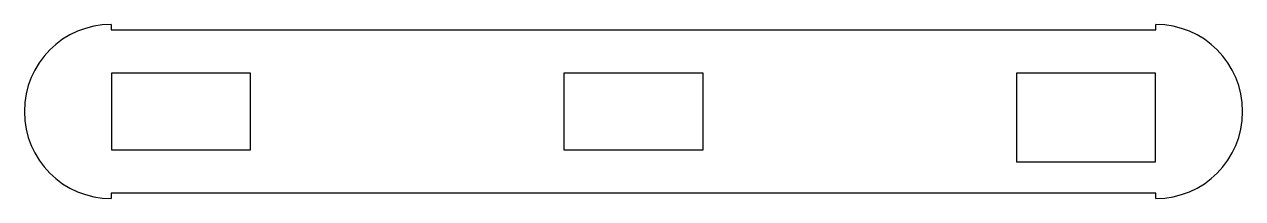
# Model space of a CAD drawing. Header units: millimetres. Extents: x -350 to 350, y -50 to 50.
import ezdxf

# ---------------------------------------------------------------- set-up
doc = ezdxf.new("R2010")
doc.units = ezdxf.units.MM

msp = doc.modelspace()

# ---------------------------------------------------------------- linework, layer by layer
at = {"color": 7, "linetype": 'Continuous', "lineweight": 25}
for p, q in [((-300.1, 50), (-300.1, 46.9)), ((300.1, 46.9), (300.1, 50)), ((-300.1, 46.9), (300.1, 46.9)), ((-300, 22), (-300, -22)), ((-220, 22), (-300, 22)), ((-220, -22), (-220, 22)), ((-40, 22), (-40, -22)), ((40, 22), (-40, 22)), ((40, -22), (40, 22)), ((220, 22), (220, -28.9)), ((300, 22), (220, 22)), ((300, -28.9), (300, 22)), ((-300, -22), (-220, -22)), ((-40, -22), (40, -22)), ((220, -28.9), (300, -28.9)), ((-300.1, -46.9), (-300.1, -50)), ((300.1, -46.9), (-300.1, -46.9)), ((300.1, -50), (300.1, -46.9))]:
    msp.add_line(p, q, dxfattribs=at)
for centre, start, end in [((-300, 0), 90.11459, 269.88541), ((300, 0), 270.11459, 89.88541)]:
    msp.add_arc(centre, 50, start, end, dxfattribs=at)

doc.saveas('drawing.dxf')
